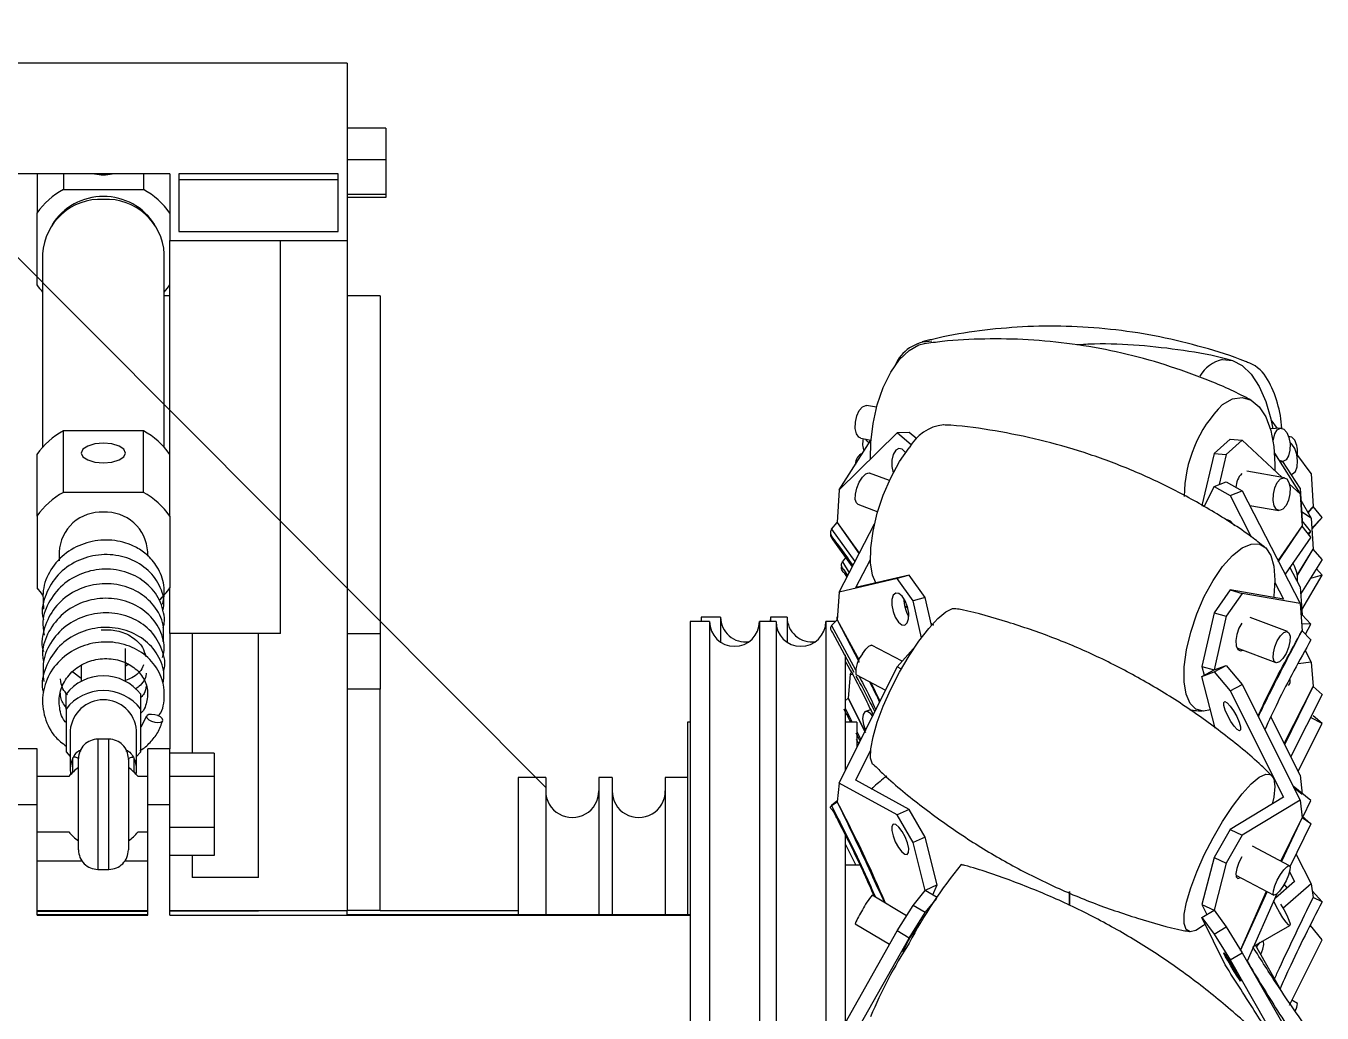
# Model space of a CAD drawing. Header units: millimetres. Extents: x -219 to 2642, y 0 to 2247.
# Drawn here: x 290.7 to 360.9, y 2099.7 to 2153.1 of the extents above; entities that cross this region are included whole.
import ezdxf

# ---------------------------------------------------------------- set-up
doc = ezdxf.new("R2010")
doc.units = ezdxf.units.MM

msp = doc.modelspace()

# ---------------------------------------------------------------- linework, layer by layer
for p, q in [((308.094, 2151.103), (235.411, 2151.103)), ((308.094, 2151.103), (308.094, 2141.503)), ((310.194, 2147.58), (308.094, 2147.58)), ((310.194, 2147.58), (310.194, 2145.868)), ((310.194, 2145.868), (308.094, 2145.868)), ((310.194, 2145.868), (310.194, 2143.991)), ((298.494, 2145.103), (235.411, 2145.103)), ((291.294, 2145.103), (291.294, 2142.973)), ((292.73, 2145.103), (292.73, 2144.259)), ((297.057, 2145.103), (297.057, 2144.259)), ((298.494, 2145.103), (298.494, 2141.503)), ((298.974, 2145.103), (298.974, 2141.983)), ((307.614, 2145.103), (298.974, 2145.103)), ((298.974, 2144.803), (307.614, 2144.803)), ((307.614, 2141.983), (307.614, 2145.103)), ((292.73, 2144.259), (297.057, 2144.259)), ((310.194, 2143.991), (308.094, 2143.991)), ((310.194, 2143.827), (308.094, 2143.827)), ((310.194, 2143.991), (310.194, 2143.827)), ((291.294, 2139.097), (291.294, 2142.973)), ((298.974, 2141.983), (307.614, 2141.983)), ((298.494, 2141.503), (308.094, 2141.503)), ((298.494, 2129.599), (298.494, 2141.503)), ((304.494, 2120.203), (304.494, 2141.503)), ((308.094, 2141.503), (308.094, 2105.203)), ((291.594, 2140.768), (291.594, 2130.29)), ((298.194, 2130.29), (298.194, 2140.768)), ((298.494, 2138.503), (298.194, 2138.503)), ((309.894, 2138.503), (308.094, 2138.503)), ((336.795, 2132.463), (336.251, 2132.557)), ((292.73, 2127.853), (292.73, 2131.187)), ((297.057, 2131.187), (292.73, 2131.187)), ((297.057, 2127.853), (297.057, 2131.187)), ((358.69, 2131.33), (358.141, 2131.297)), ((358.526, 2131.32), (358.174, 2131.792)), ((337.904, 2131.073), (334.767, 2127.994)), ((334.767, 2127.994), (336.488, 2130.679)), ((335.944, 2130.784), (336.489, 2130.69)), ((338.558, 2131.106), (337.904, 2131.073)), ((338.679, 2130.421), (337.904, 2131.073)), ((338.977, 2130.754), (338.558, 2131.106)), ((355.953, 2130.731), (355.083, 2129.959)), ((356.607, 2130.686), (355.737, 2129.914)), ((355.953, 2130.731), (356.607, 2130.686)), ((358.778, 2128.669), (356.607, 2130.686)), ((359.206, 2130.867), (359.126, 2130.872)), ((291.294, 2126.566), (291.294, 2129.901)), ((355.083, 2129.959), (354.428, 2127.137)), ((355.083, 2129.959), (355.737, 2129.914)), ((355.737, 2129.914), (355.357, 2128.278)), ((358.371, 2129.963), (358.361, 2129.992)), ((358.362, 2129.977), (359.745, 2127.771)), ((360.345, 2128.881), (359.56, 2129.934)), ((298.494, 2126.566), (298.494, 2129.599)), ((358.646, 2129.524), (358.798, 2129.533)), ((359.745, 2128.087), (358.807, 2129.534)), ((337.492, 2128.493), (336.417, 2128.9)), ((355.083, 2128.17), (355.737, 2128.427)), ((355.737, 2128.427), (356.607, 2127.937)), ((358.897, 2128.649), (356.864, 2129)), ((359.255, 2128.842), (359.295, 2128.849)), ((360.345, 2128.881), (360.456, 2127.086)), ((297.057, 2127.853), (292.73, 2127.853)), ((334.767, 2127.994), (334.655, 2126.23)), ((354.548, 2127.081), (355.083, 2128.17)), ((355.083, 2128.17), (355.953, 2127.68)), ((355.953, 2127.68), (356.607, 2127.937)), ((355.953, 2127.68), (357.102, 2125.447)), ((356.607, 2127.937), (359.745, 2121.836)), ((359.745, 2127.771), (359.169, 2128.306)), ((359.745, 2128.087), (359.856, 2126.318)), ((359.745, 2127.771), (359.856, 2126.017)), ((335.779, 2127.217), (336.854, 2126.81)), ((354.428, 2127.137), (354.571, 2127.127)), ((357.013, 2127.147), (358.591, 2126.875)), ((359.785, 2127.441), (360.345, 2126.459)), ((360.16, 2126.782), (360.456, 2127.086)), ((360.163, 2126.777), (360.456, 2127.086)), ((360.456, 2127.086), (360.175, 2126.757)), ((360.936, 2126.489), (360.456, 2127.086)), ((291.294, 2126.566), (291.294, 2122.69)), ((298.494, 2126.566), (298.494, 2122.69)), ((360.345, 2126.459), (359.825, 2126.804)), ((360.336, 2125.73), (359.856, 2126.318)), ((360.345, 2126.459), (360.456, 2124.779)), ((360.936, 2126.489), (360.38, 2125.918)), ((360.384, 2125.862), (360.936, 2126.489)), ((334.348, 2125.855), (334.655, 2126.23)), ((334.348, 2125.855), (335.621, 2124.105)), ((334.655, 2126.23), (335.858, 2124.563)), ((334.655, 2126.23), (335.843, 2124.534)), ((334.767, 2122.458), (336.682, 2126.152)), ((358.552, 2124.154), (359.856, 2126.017)), ((358.552, 2124.097), (359.856, 2126.017)), ((360.336, 2125.434), (359.856, 2126.017)), ((360.336, 2125.73), (360.186, 2125.616)), ((360.221, 2125.573), (360.336, 2125.73)), ((334.431, 2125.284), (335.474, 2123.822)), ((360.336, 2125.434), (358.934, 2123.43)), ((292.494, 2124.628), (292.494, 2124.143)), ((297.294, 2124.399), (297.294, 2124.628)), ((334.948, 2124.092), (335.131, 2124.303)), ((335.673, 2122.697), (336.464, 2124.222)), ((359.583, 2123.362), (360.456, 2124.779)), ((359.589, 2123.329), (360.456, 2124.779)), ((360.936, 2124.22), (359.774, 2122.335)), ((360.936, 2124.22), (360.456, 2124.779)), ((334.948, 2124.092), (335.308, 2123.502)), ((335.228, 2123.347), (335.031, 2123.655)), ((335.031, 2123.493), (335.181, 2123.256)), ((359.745, 2122.737), (359.192, 2123.799)), ((359.459, 2123.815), (359.355, 2124.033)), ((360.936, 2123.37), (360.628, 2123.72)), ((337.904, 2123.191), (334.767, 2122.458)), ((338.558, 2123.371), (335.673, 2122.697)), ((338.558, 2123.371), (337.904, 2123.191)), ((338.774, 2121.981), (337.904, 2123.191)), ((339.428, 2122.161), (338.558, 2123.371)), ((358.377, 2122.967), (358.838, 2122.07)), ((359.835, 2121.502), (360.936, 2123.37)), ((360.936, 2123.37), (360.306, 2123.198)), ((298.494, 2120.203), (298.494, 2122.69)), ((334.767, 2122.458), (334.655, 2120.956)), ((339.428, 2122.161), (338.774, 2121.981)), ((339.766, 2120.66), (339.428, 2122.161)), ((355.953, 2122.575), (355.083, 2121.336)), ((356.607, 2122.385), (355.737, 2121.146)), ((355.953, 2122.575), (356.607, 2122.385)), ((358.838, 2122.07), (355.953, 2122.575)), ((359.745, 2121.836), (356.607, 2122.385)), ((359.745, 2122.737), (359.856, 2121.223)), ((338.318, 2121.707), (338.479, 2121.601)), ((339.224, 2119.982), (338.774, 2121.981)), ((355.083, 2121.336), (354.428, 2118.431)), ((355.083, 2121.336), (355.737, 2121.146)), ((359.745, 2121.836), (359.856, 2120.364)), ((327.744, 2120.867), (326.694, 2120.867)), ((328.344, 2121.103), (327.294, 2121.103)), ((327.294, 2121.103), (327.294, 2120.867)), ((331.344, 2120.867), (330.444, 2120.867)), ((331.044, 2121.103), (331.023, 2120.867)), ((331.944, 2121.103), (331.044, 2121.103)), ((331.044, 2121.103), (331.044, 2120.867)), ((334.569, 2120.867), (334.044, 2120.867)), ((334.348, 2120.637), (334.655, 2120.956)), ((334.348, 2120.637), (335.656, 2118.238)), ((334.644, 2121.103), (334.633, 2120.933)), ((334.666, 2121.103), (334.644, 2121.103)), ((334.644, 2121.103), (334.644, 2120.944)), ((334.655, 2120.956), (335.844, 2118.76)), ((334.655, 2120.956), (335.858, 2118.655)), ((355.737, 2121.146), (355.081, 2118.241)), ((359.063, 2120.317), (357.043, 2121.082)), ((360.336, 2120.719), (359.828, 2120.728)), ((360.336, 2120.719), (359.856, 2121.223)), ((360.041, 2120.175), (360.336, 2120.719)), ((304.494, 2120.203), (298.494, 2120.203)), ((298.494, 2120.203), (298.494, 2113.961)), ((299.694, 2120.203), (299.694, 2113.729)), ((303.294, 2107.003), (303.294, 2120.203)), ((308.094, 2120.203), (309.894, 2120.203)), ((309.894, 2120.203), (309.894, 2117.203)), ((335.583, 2118.101), (334.431, 2120.243)), ((360.336, 2119.875), (359.856, 2120.364)), ((296.094, 2117.625), (296.094, 2119.397)), ((338.175, 2118.706), (336.518, 2119.581)), ((337.904, 2118.398), (338.774, 2119.388)), ((338.801, 2119.374), (338.774, 2119.388)), ((338.774, 2119.388), (338.802, 2119.375)), ((356.316, 2119.433), (358.425, 2118.634)), ((360.026, 2119.292), (360.345, 2118.655)), ((296.265, 2118.542), (296.094, 2118.438)), ((360.345, 2118.655), (359.644, 2118.575)), ((360.345, 2118.655), (360.456, 2117.345)), ((293.694, 2117.776), (293.237, 2118.116)), ((293.694, 2118.493), (293.694, 2117.625)), ((334.767, 2112.112), (337.904, 2118.398)), ((335.367, 2117.99), (335.255, 2116.712)), ((335.367, 2117.99), (335.422, 2118.1)), ((335.492, 2117.969), (335.367, 2117.99)), ((335.677, 2117.989), (337.278, 2117.144)), ((338.135, 2118.276), (337.904, 2118.398)), ((354.428, 2118.431), (355.081, 2118.241)), ((354.428, 2118.431), (354.549, 2117.956)), ((354.428, 2117.89), (355.081, 2118.241)), ((354.428, 2117.89), (355.083, 2118.127)), ((355.144, 2115.09), (354.428, 2117.89)), ((355.081, 2118.241), (355.737, 2118.477)), ((355.083, 2118.127), (355.737, 2118.477)), ((355.083, 2118.127), (355.953, 2117.101)), ((355.737, 2118.477), (356.607, 2117.451)), ((309.894, 2117.203), (308.094, 2117.203)), ((309.894, 2105.203), (309.894, 2117.203)), ((336.482, 2117.564), (336.975, 2116.537)), ((355.953, 2117.101), (356.607, 2117.451)), ((356.607, 2117.451), (359.745, 2111.186)), ((358.888, 2114.254), (360.456, 2117.345)), ((358.914, 2114.202), (360.456, 2117.345)), ((360.936, 2116.91), (360.456, 2117.345)), ((292.869, 2116.117), (292.869, 2116.917)), ((296.919, 2116.117), (296.919, 2116.917)), ((335.094, 2116.569), (335.255, 2116.712)), ((335.255, 2116.712), (336.193, 2114.851)), ((335.255, 2116.712), (336.148, 2114.88)), ((355.953, 2117.101), (358.838, 2111.34)), ((360.936, 2116.91), (359.235, 2113.557)), ((292.869, 2116.117), (292.869, 2113.809)), ((296.919, 2113.809), (296.919, 2116.117)), ((297.236, 2115.727), (296.919, 2115.138)), ((335.094, 2116.154), (335.474, 2115.403)), ((336.466, 2116.085), (336.185, 2115.98)), ((360.936, 2115.339), (360.456, 2115.748)), ((326.694, 2115.403), (326.544, 2115.403)), ((335.724, 2115.403), (335.094, 2115.403)), ((359.745, 2112.536), (358.164, 2115.706)), ((359.64, 2112.746), (360.936, 2115.339)), ((360.936, 2115.339), (360.306, 2115.667)), ((293.094, 2114.963), (293.094, 2112.829)), ((295.194, 2114.486), (294.594, 2114.486)), ((296.694, 2112.829), (296.694, 2114.963)), ((335.906, 2114.395), (335.694, 2114.818)), ((335.694, 2114.496), (335.826, 2114.235)), ((335.724, 2114.912), (335.946, 2114.474)), ((291.294, 2113.961), (290.094, 2113.961)), ((292.869, 2113.809), (293.094, 2113.541)), ((296.694, 2113.541), (296.919, 2113.809)), ((298.494, 2113.961), (297.294, 2113.961)), ((300.894, 2113.729), (298.494, 2113.729)), ((300.894, 2113.729), (300.894, 2112.473)), ((335.673, 2112.273), (336.47, 2113.871)), ((293.244, 2113.473), (293.268, 2113.521)), ((293.244, 2112.704), (293.244, 2113.473)), ((296.519, 2113.521), (296.544, 2113.473)), ((296.544, 2113.473), (296.544, 2112.704)), ((293.02, 2112.461), (291.294, 2112.461)), ((297.294, 2112.461), (296.767, 2112.461)), ((300.894, 2112.473), (298.494, 2112.473)), ((300.894, 2112.473), (300.894, 2109.706)), ((318.864, 2112.403), (317.364, 2112.403)), ((322.464, 2112.403), (321.744, 2112.403)), ((326.544, 2112.403), (325.344, 2112.403)), ((338.558, 2110.687), (335.673, 2112.273)), ((359.745, 2112.536), (359.856, 2111.506)), ((334.767, 2112.112), (334.655, 2111.102)), ((337.904, 2110.388), (334.767, 2112.112)), ((360.336, 2111.163), (359.371, 2111.933)), ((359.391, 2111.893), (359.856, 2111.506)), ((290.094, 2110.951), (291.294, 2110.951)), ((291.294, 2104.951), (291.294, 2110.951)), ((297.294, 2104.951), (297.294, 2110.951)), ((297.294, 2110.951), (298.494, 2110.951)), ((298.494, 2104.951), (298.494, 2110.951)), ((334.643, 2111.13), (334.348, 2110.888)), ((334.348, 2110.888), (334.655, 2111.102)), ((358.838, 2111.34), (355.953, 2109.592)), ((359.745, 2111.186), (356.607, 2109.285)), ((359.745, 2111.186), (359.856, 2110.221)), ((359.909, 2110.292), (360.336, 2111.163)), ((338.558, 2110.687), (337.904, 2110.388)), ((338.774, 2108.884), (337.904, 2110.388)), ((339.428, 2109.183), (338.558, 2110.687)), ((358.704, 2107.872), (359.856, 2110.221)), ((358.748, 2107.884), (359.856, 2110.221)), ((359.843, 2110.332), (360.336, 2109.9)), ((360.336, 2109.9), (359.856, 2110.221)), ((291.294, 2109.461), (293.02, 2109.461)), ((296.767, 2109.461), (297.294, 2109.461)), ((300.894, 2109.706), (298.494, 2109.706)), ((300.894, 2109.706), (300.894, 2108.194)), ((355.953, 2109.592), (355.083, 2108.074)), ((355.953, 2109.592), (356.607, 2109.285)), ((360.336, 2109.9), (359.194, 2107.571)), ((335.094, 2108.822), (335.665, 2107.667)), ((339.428, 2109.183), (338.774, 2108.884)), ((339.43, 2106.297), (338.774, 2108.884)), ((340.084, 2106.596), (339.428, 2109.183)), ((356.607, 2109.285), (355.737, 2107.768)), ((300.894, 2108.194), (298.494, 2108.194)), ((299.694, 2108.194), (299.694, 2107.003)), ((355.083, 2108.074), (354.428, 2105.529)), ((355.083, 2108.074), (355.737, 2107.768)), ((359.164, 2107.63), (357.165, 2108.685)), ((359.525, 2108.245), (360.345, 2106.656)), ((291.294, 2107.903), (293.72, 2107.903)), ((294.594, 2107.436), (295.194, 2107.436)), ((296.067, 2107.903), (297.294, 2107.903)), ((335.894, 2107.667), (335.094, 2107.667)), ((355.737, 2107.768), (355.081, 2105.222)), ((359.17, 2107.294), (359.438, 2106.773)), ((302.766, 2107.003), (299.694, 2107.003)), ((303.294, 2107.003), (302.766, 2107.003)), ((317.364, 2107.207), (317.364, 2104.983)), ((322.464, 2107.207), (322.464, 2104.983)), ((340.084, 2106.596), (339.43, 2106.297)), ((339.837, 2106.054), (340.084, 2106.596)), ((356.261, 2107.126), (358.324, 2106.038)), ((359.438, 2106.773), (358.421, 2105.884)), ((360.345, 2106.656), (358.817, 2105.32)), ((359.049, 2106.432), (358.879, 2106.633)), ((360.345, 2106.656), (360.456, 2105.916)), ((338.423, 2104.922), (336.558, 2106.034)), ((338.774, 2105.481), (339.43, 2106.297)), ((340.079, 2105.91), (339.43, 2106.297)), ((347.256, 2106.235), (347.256, 2105.495)), ((347.256, 2105.471), (347.256, 2106.228)), ((356.513, 2103.038), (357.965, 2106.227)), ((356.518, 2103.062), (357.92, 2106.251)), ((358.48, 2106.103), (356.876, 2102.455)), ((360.402, 2106.275), (360.936, 2105.671)), ((360.936, 2105.671), (360.456, 2105.916)), ((291.294, 2105.203), (292.494, 2105.203)), ((297.294, 2105.19), (291.294, 2105.19)), ((292.494, 2105.203), (292.494, 2105.19)), ((292.494, 2105.203), (297.294, 2105.203)), ((298.494, 2105.203), (308.094, 2105.203)), ((298.494, 2105.192), (303.294, 2105.192)), ((303.294, 2105.192), (303.294, 2105.19)), ((308.094, 2105.19), (303.294, 2105.19)), ((308.094, 2105.203), (308.094, 2105.19)), ((309.894, 2105.203), (308.094, 2105.203)), ((308.094, 2104.983), (308.094, 2105.19)), ((309.894, 2105.203), (317.364, 2105.203)), ((337.904, 2104.097), (338.774, 2105.481)), ((339.428, 2105.091), (338.774, 2105.481)), ((339.428, 2105.091), (340.051, 2105.866)), ((354.428, 2105.529), (355.081, 2105.222)), ((354.428, 2105.529), (354.691, 2104.989)), ((354.428, 2104.831), (355.081, 2105.222)), ((355.081, 2105.222), (355.737, 2104.324)), ((297.294, 2105.159), (291.294, 2105.159)), ((291.294, 2104.983), (297.294, 2104.983)), ((291.294, 2104.951), (297.294, 2104.951)), ((298.494, 2104.951), (326.694, 2104.951)), ((308.094, 2104.983), (326.694, 2104.983)), ((335.637, 2104.488), (337.499, 2103.378)), ((338.558, 2103.707), (339.428, 2105.091)), ((339.18, 2104.471), (339.132, 2104.5)), ((355.683, 2102.26), (354.428, 2104.831)), ((354.428, 2104.831), (355.083, 2103.933)), ((334.767, 2098.532), (337.904, 2104.097)), ((338.558, 2103.707), (337.904, 2104.097)), ((355.083, 2103.933), (355.737, 2104.324)), ((355.083, 2103.933), (355.953, 2102.528)), ((355.737, 2104.324), (356.607, 2102.918)), ((357.239, 2103.281), (359.192, 2104.401)), ((360.936, 2103.619), (360.306, 2104.397)), ((335.673, 2098.59), (338.558, 2103.707)), ((358.711, 2100.882), (357.336, 2103.337)), ((359.163, 2100.074), (360.936, 2103.619)), ((338.21, 2102.954), (338.259, 2102.925)), ((355.953, 2102.528), (356.607, 2102.918)), ((355.953, 2102.528), (358.838, 2097.493)), ((356.607, 2102.918), (359.745, 2097.444)), ((356.872, 2102.456), (356.876, 2102.455)), ((359.596, 2100.174), (359.299, 2100.345))]:
    msp.add_line(p, q)
at = {"flags": 128}
for points in [[(309.894, 2138.503), (309.894, 2138.396), (309.894, 2138.075), (309.894, 2137.546), (309.894, 2136.815), (309.894, 2135.893), (309.894, 2134.793), (309.894, 2133.53), (309.894, 2132.123), (309.894, 2130.59), (309.894, 2128.953), (309.894, 2127.236), (309.894, 2125.462), (309.894, 2123.657), (309.894, 2121.845), (309.894, 2120.203)], [(336.468, 2129.664), (336.479, 2130.556), (336.6, 2131.583), (336.83, 2132.59), (337.158, 2133.532), (337.569, 2134.363), (338.043, 2135.046), (338.559, 2135.549)], [(338.559, 2135.549), (339.092, 2135.847), (339.387, 2135.919)], [(355.543, 2135.045), (356.076, 2134.999), (356.602, 2134.732), (357.095, 2134.255), (357.533, 2133.592), (357.895, 2132.773), (358.164, 2131.837), (358.266, 2131.304)], [(355.543, 2132.617), (356.076, 2132.915), (356.602, 2132.995), (357.095, 2132.853), (357.533, 2132.496), (357.895, 2131.941), (358.164, 2131.212), (358.329, 2130.346), (358.38, 2129.381), (358.371, 2129.047)], [(335.944, 2130.784), (335.823, 2130.845), (335.702, 2131.035), (335.64, 2131.321), (335.648, 2131.661), (335.725, 2132.003), (335.858, 2132.293), (336.028, 2132.489)], [(336.028, 2132.489), (336.209, 2132.561), (336.251, 2132.557)], [(358.287, 2130.644), (358.295, 2130.721), (358.371, 2131.025), (358.505, 2131.238), (358.675, 2131.328)], [(358.675, 2131.328), (358.855, 2131.282), (359.018, 2131.106), (359.14, 2130.828), (359.201, 2130.489), (359.193, 2130.141), (359.116, 2129.838), (358.983, 2129.625), (358.813, 2129.534), (358.633, 2129.581), (358.592, 2129.611)], [(293.785, 2130.191), (293.694, 2129.987), (293.785, 2129.783), (294.045, 2129.61), (294.434, 2129.494), (294.894, 2129.453), (295.353, 2129.494), (295.742, 2129.61), (296.002, 2129.783), (296.094, 2129.987), (296.002, 2130.191), (295.742, 2130.364), (295.353, 2130.48), (294.894, 2130.521), (294.434, 2130.48), (294.045, 2130.364), (293.785, 2130.191)], [(359.459, 2130.228), (359.305, 2130.475), (359.192, 2130.575)], [(359.459, 2130.685), (359.305, 2130.838), (359.206, 2130.867)], [(336.746, 2122.948), (336.581, 2123.363), (336.473, 2124.036), (336.479, 2124.846), (336.6, 2125.757), (336.83, 2126.725), (337.158, 2127.706), (337.569, 2128.652), (338.043, 2129.521), (338.559, 2130.271)], [(338.362, 2130.006), (338.346, 2130.031), (338.181, 2130.198), (338.001, 2130.234), (337.832, 2130.133), (337.701, 2129.912), (337.627, 2129.603), (337.622, 2129.254), (337.686, 2128.918), (337.692, 2128.898)], [(359.295, 2128.849), (359.342, 2128.862), (359.488, 2128.994), (359.582, 2129.239), (359.609, 2129.559), (359.566, 2129.907), (359.459, 2130.228)], [(335.779, 2127.217), (335.702, 2127.281), (335.64, 2127.472), (335.648, 2127.752), (335.725, 2128.079), (335.858, 2128.403), (336.028, 2128.675)], [(336.028, 2128.675), (336.209, 2128.853), (336.372, 2128.91), (336.417, 2128.9)], [(358.505, 2128.385), (358.675, 2128.58), (358.855, 2128.652), (359.018, 2128.587), (359.14, 2128.398), (359.201, 2128.111), (359.193, 2127.771), (359.116, 2127.43), (358.983, 2127.139), (358.813, 2126.943), (358.633, 2126.872), (358.469, 2126.936), (358.348, 2127.126), (358.286, 2127.413), (358.295, 2127.753), (358.371, 2128.094), (358.505, 2128.385)], [(355.739, 2126.371), (355.799, 2126.381), (355.964, 2126.309), (356.144, 2126.12), (356.194, 2126.05)], [(355.543, 2123.833), (356.076, 2124.43), (356.602, 2124.845), (357.095, 2125.059), (357.533, 2125.062), (357.895, 2124.855), (358.164, 2124.445), (358.329, 2123.854), (358.38, 2123.108), (358.316, 2122.242), (358.305, 2122.163)], [(354.89, 2116.085), (354.504, 2116.009), (354.102, 2116.112), (353.784, 2116.422), (353.566, 2116.926), (353.457, 2117.598), (353.464, 2118.409), (353.585, 2119.319), (353.815, 2120.288), (354.143, 2121.268), (354.553, 2122.214), (355.028, 2123.083), (355.543, 2123.833)], [(338.323, 2120.668), (338.454, 2120.781), (338.528, 2121.009), (338.534, 2121.316), (338.47, 2121.657), (338.346, 2121.979), (338.181, 2122.233), (338.001, 2122.381), (337.832, 2122.399), (337.701, 2122.286), (337.627, 2122.058), (337.621, 2121.751), (337.686, 2121.41), (337.809, 2121.088), (337.974, 2120.834), (338.154, 2120.686), (338.323, 2120.668)], [(338.559, 2118.994), (339.092, 2119.799), (339.617, 2120.486), (340.11, 2121.023), (340.548, 2121.386), (340.91, 2121.558), (341.095, 2121.563)], [(326.694, 2120.867), (326.694, 2120.781), (326.694, 2120.485), (326.694, 2119.982), (326.694, 2119.275), (326.694, 2118.369), (326.694, 2117.269), (326.694, 2115.984), (326.694, 2114.524), (326.694, 2112.897), (326.694, 2111.116), (326.694, 2109.192), (326.694, 2107.14), (326.694, 2104.975), (326.694, 2102.71), (326.694, 2100.362), (326.694, 2097.947)], [(327.744, 2120.867), (327.744, 2120.781), (327.744, 2120.485), (327.744, 2119.982), (327.744, 2119.275), (327.744, 2118.369), (327.744, 2117.269), (327.744, 2115.984), (327.744, 2114.524), (327.744, 2112.897), (327.744, 2111.116), (327.744, 2109.192), (327.744, 2107.14), (327.744, 2104.975), (327.744, 2102.71), (327.744, 2100.362), (327.744, 2097.947)], [(328.344, 2121.103), (328.344, 2121.075), (328.344, 2120.86), (328.344, 2120.436), (328.344, 2119.807), (328.344, 2119.745)], [(330.444, 2120.867), (330.444, 2120.781), (330.444, 2120.485), (330.444, 2119.982), (330.444, 2119.275), (330.444, 2118.369), (330.444, 2117.269), (330.444, 2115.984), (330.444, 2114.524), (330.444, 2112.897), (330.444, 2111.116), (330.444, 2109.192), (330.444, 2107.14), (330.444, 2104.975), (330.444, 2102.71), (330.444, 2100.362), (330.444, 2097.947)], [(331.344, 2120.867), (331.344, 2120.781), (331.344, 2120.485), (331.344, 2119.982), (331.344, 2119.275), (331.344, 2118.369), (331.344, 2117.269), (331.344, 2115.984), (331.344, 2114.524), (331.344, 2112.897), (331.344, 2111.116), (331.344, 2109.192), (331.344, 2107.14), (331.344, 2104.975), (331.344, 2102.71), (331.344, 2100.362), (331.344, 2097.947)], [(331.944, 2121.103), (331.944, 2121.075), (331.944, 2120.86), (331.944, 2120.436), (331.944, 2119.807), (331.944, 2119.745)], [(334.044, 2120.867), (334.044, 2120.781), (334.044, 2120.485), (334.044, 2119.982), (334.044, 2119.275), (334.044, 2118.369), (334.044, 2117.269), (334.044, 2115.984), (334.044, 2114.524), (334.044, 2112.897), (334.044, 2111.116), (334.044, 2109.192), (334.044, 2107.14), (334.044, 2104.975), (334.044, 2102.71), (334.044, 2100.362), (334.044, 2097.947)], [(356.579, 2120.771), (356.422, 2120.494), (356.31, 2120.162), (356.261, 2119.827), (356.282, 2119.539), (356.37, 2119.343), (356.512, 2119.267), (356.654, 2119.305)], [(358.505, 2119.82), (358.675, 2120.091), (358.855, 2120.269), (359.018, 2120.326), (359.14, 2120.254), (359.201, 2120.063), (359.193, 2119.782), (359.116, 2119.455), (358.983, 2119.131), (358.813, 2118.859), (358.633, 2118.681), (358.469, 2118.624), (358.348, 2118.697), (358.286, 2118.888), (358.295, 2119.168), (358.371, 2119.496), (358.505, 2119.82)], [(336.028, 2119.104), (336.209, 2119.362), (336.372, 2119.531), (336.494, 2119.588), (336.518, 2119.581)], [(335.094, 2119.056), (335.094, 2118.369), (335.094, 2117.269), (335.094, 2115.984), (335.094, 2114.524), (335.094, 2112.897), (335.094, 2112.767)], [(336.624, 2113.092), (336.581, 2113.141), (336.473, 2113.463), (336.479, 2113.964), (336.6, 2114.62), (336.83, 2115.401), (337.158, 2116.271), (337.569, 2117.188), (338.043, 2118.111), (338.559, 2118.994)], [(355.822, 2115.758), (355.691, 2116.062), (355.617, 2116.316), (355.611, 2116.481), (355.675, 2116.532), (355.799, 2116.461), (355.964, 2116.28), (356.144, 2116.016), (356.313, 2115.708), (356.444, 2115.404), (356.518, 2115.15), (356.524, 2114.985), (356.46, 2114.934), (356.336, 2115.005), (356.171, 2115.186), (355.991, 2115.45), (355.822, 2115.758)], [(297.839, 2115.762), (297.671, 2115.812), (297.504, 2115.831), (297.361, 2115.817), (297.266, 2115.771), (297.233, 2115.702), (297.266, 2115.618), (297.361, 2115.534), (297.504, 2115.461), (297.671, 2115.411), (297.839, 2115.392), (297.982, 2115.406), (298.077, 2115.452), (298.11, 2115.521), (298.077, 2115.605), (297.982, 2115.689), (297.839, 2115.762)], [(336.58, 2115.746), (336.48, 2115.86), (336.305, 2115.978), (336.159, 2115.968), (336.066, 2115.831), (336.038, 2115.589), (336.081, 2115.278), (336.185, 2114.953)], [(326.544, 2115.403), (326.544, 2115.4), (326.544, 2115.26), (326.544, 2114.912), (326.544, 2114.36), (326.544, 2113.611), (326.544, 2112.678), (326.544, 2111.572), (326.544, 2110.309), (326.544, 2108.908)], [(335.724, 2115.403), (335.724, 2115.4), (335.724, 2115.26), (335.724, 2114.912), (335.724, 2114.36), (335.724, 2114.029)], [(294.594, 2114.486), (294.594, 2114.385), (294.594, 2114.061), (294.594, 2113.535), (294.594, 2112.842), (294.594, 2112.026), (294.594, 2111.141), (294.594, 2110.244), (294.594, 2109.394), (294.594, 2108.646), (294.594, 2108.048), (294.594, 2107.641), (294.594, 2107.449), (294.594, 2107.436)], [(295.194, 2107.436), (295.194, 2107.449), (295.194, 2107.641), (295.194, 2108.048), (295.194, 2108.646), (295.194, 2109.394), (295.194, 2110.244), (295.194, 2111.141), (295.194, 2112.026), (295.194, 2112.842), (295.194, 2113.535), (295.194, 2114.061), (295.194, 2114.385), (295.194, 2114.486)], [(291.294, 2110.951), (291.294, 2111.75), (291.294, 2112.492), (291.294, 2113.123), (291.294, 2113.599), (291.294, 2113.884), (291.294, 2113.961)], [(297.294, 2110.951), (297.294, 2111.75), (297.294, 2112.492), (297.294, 2113.123), (297.294, 2113.599), (297.294, 2113.884), (297.294, 2113.961)], [(298.494, 2110.951), (298.494, 2111.75), (298.494, 2112.492), (298.494, 2113.123), (298.494, 2113.599), (298.494, 2113.884), (298.494, 2113.961)], [(293.544, 2113.388), (293.538, 2113.413), (293.523, 2113.436), (293.498, 2113.459), (293.464, 2113.478), (293.423, 2113.495), (293.375, 2113.508), (293.323, 2113.516), (293.268, 2113.521)], [(293.544, 2108.486), (293.544, 2108.553), (293.544, 2108.82), (293.544, 2109.268), (293.544, 2109.861), (293.544, 2110.547), (293.544, 2111.268), (293.544, 2111.963), (293.544, 2112.573), (293.544, 2113.046), (293.544, 2113.342), (293.544, 2113.436)], [(296.244, 2113.388), (296.249, 2113.413), (296.264, 2113.436), (296.289, 2113.459), (296.323, 2113.478), (296.364, 2113.495), (296.412, 2113.508), (296.464, 2113.516), (296.519, 2113.521)], [(296.244, 2113.436), (296.244, 2113.342), (296.244, 2113.046), (296.244, 2112.573), (296.244, 2111.963), (296.244, 2111.268), (296.244, 2110.547), (296.244, 2109.861), (296.244, 2109.268), (296.244, 2108.82), (296.244, 2108.553), (296.244, 2108.486)], [(317.364, 2112.403), (317.364, 2112.397), (317.364, 2112.239), (317.364, 2111.869), (317.364, 2111.295), (317.364, 2110.526), (317.364, 2109.577), (317.364, 2108.464), (317.364, 2107.207)], [(318.864, 2112.403), (318.864, 2112.397), (318.864, 2112.239), (318.864, 2111.869), (318.864, 2111.295), (318.864, 2110.526), (318.864, 2109.577), (318.864, 2108.464), (318.864, 2107.207)], [(321.744, 2112.403), (321.744, 2112.397), (321.744, 2112.239), (321.744, 2111.869), (321.744, 2111.295), (321.744, 2110.526), (321.744, 2109.577), (321.744, 2108.464), (321.744, 2107.207)], [(322.464, 2112.403), (322.464, 2112.397), (322.464, 2112.239), (322.464, 2111.869), (322.464, 2111.295), (322.464, 2110.526), (322.464, 2109.577), (322.464, 2108.464), (322.464, 2107.207)], [(325.344, 2112.403), (325.344, 2112.397), (325.344, 2112.239), (325.344, 2111.869), (325.344, 2111.295), (325.344, 2110.526), (325.344, 2109.577), (325.344, 2108.464), (325.344, 2107.207)], [(355.543, 2110.031), (356.076, 2110.835), (356.602, 2111.522), (357.095, 2112.06), (357.533, 2112.423), (357.895, 2112.594), (358.164, 2112.566), (358.329, 2112.34), (358.38, 2111.927), (358.316, 2111.345), (358.235, 2110.975)], [(338.323, 2108.255), (338.454, 2108.243), (338.528, 2108.355), (338.534, 2108.574), (338.47, 2108.868), (338.346, 2109.19), (338.181, 2109.493), (338.001, 2109.73), (337.832, 2109.865), (337.701, 2109.877), (337.627, 2109.765), (337.622, 2109.546), (337.686, 2109.252), (337.809, 2108.93), (337.974, 2108.627), (338.154, 2108.39), (338.323, 2108.255)], [(354.604, 2104.477), (354.504, 2104.391), (354.102, 2104.122), (353.784, 2104.049), (353.566, 2104.177), (353.457, 2104.499), (353.464, 2105), (353.585, 2105.656), (353.815, 2106.438), (354.143, 2107.307), (354.553, 2108.225), (355.028, 2109.147), (355.543, 2110.031)], [(326.544, 2108.908), (326.544, 2107.386), (326.544, 2105.767), (326.544, 2104.983)], [(335.094, 2109.364), (335.094, 2109.192), (335.094, 2107.14), (335.094, 2104.975), (335.094, 2102.71), (335.094, 2100.362), (335.094, 2099.209)], [(356.579, 2108.116), (356.422, 2107.804), (356.31, 2107.487), (356.261, 2107.212), (356.282, 2107.023), (356.37, 2106.947), (356.509, 2106.995)], [(358.505, 2106.847), (358.675, 2107.153), (358.855, 2107.41), (359.018, 2107.58), (359.14, 2107.636), (359.201, 2107.57), (359.193, 2107.391), (359.116, 2107.128), (358.983, 2106.82), (358.813, 2106.514), (358.633, 2106.257), (358.469, 2106.087), (358.348, 2106.031), (358.286, 2106.097), (358.295, 2106.276), (358.371, 2106.539), (358.505, 2106.847)], [(318.864, 2107.207), (318.864, 2105.828), (318.864, 2104.983)], [(321.744, 2107.207), (321.744, 2105.828), (321.744, 2104.983)], [(325.344, 2107.207), (325.344, 2105.828), (325.344, 2104.983)], [(358.675, 2105.549), (358.855, 2105.256), (359.018, 2104.952), (359.14, 2104.683), (359.201, 2104.49), (359.193, 2104.402), (359.116, 2104.433), (358.983, 2104.578), (358.813, 2104.815), (358.633, 2105.108), (358.469, 2105.412), (358.348, 2105.681), (358.321, 2105.753)], [(357.573, 2103.472), (357.532, 2103.437), (357.379, 2103.261)], [(357.624, 2102.823), (357.734, 2103.118), (357.783, 2103.359)], [(357.783, 2103.359), (357.762, 2103.504), (357.677, 2103.533)], [(355.822, 2102.502), (355.691, 2102.737), (355.617, 2102.883), (355.611, 2102.917), (355.675, 2102.834), (355.799, 2102.646), (355.964, 2102.382), (356.144, 2102.083), (356.313, 2101.793), (356.444, 2101.557), (356.518, 2101.411), (356.524, 2101.377), (356.46, 2101.461), (356.336, 2101.648), (356.171, 2101.912), (355.991, 2102.212), (355.822, 2102.502)]]:
    msp.add_lwpolyline(points, dxfattribs=at)
for centre, radius, start, end in [((294.894, 2147.615), 2.557, 259.28907, 280.71093), ((294.609, 2140.717), 4.01, 117.93443, 145.76673), ((294.894, 2140.592), 3.295, 32.36814, 147.63186), ((295.178, 2140.716), 4.01, 34.23465, 62.06384), ((294.731, 2140.586), 3.142, 87.02736, 176.67497), ((295.057, 2140.586), 3.142, 3.32478, 92.97211), ((294.438, 2141.209), 3.788, 213.88574, 221.32629), ((295.347, 2141.211), 3.791, 318.67466, 326.11001), ((339.779, 2133.888), 2.153, 89.80893, 157.50297), ((355.932, 2133.201), 1.884, 101.89493, 149.64067), ((356.246, 2133.041), 1.973, 28.35127, 67.11651), ((352.535, 2130.953), 6.231, 3.42111, 29.04378), ((360.574, 2127.594), 7.109, 135.04156, 179.62202), ((294.608, 2127.645), 4.009, 117.93144, 145.76901), ((295.179, 2127.645), 4.009, 34.23173, 62.06711), ((340.732, 2129.05), 2.493, 97.3754, 150.68022), ((337.17, 2130.484), 1.135, 165.80832, 200.52347), ((336.524, 2130.932), 0.388, 209.34495, 253.26043), ((358.243, 2130.056), 1.369, 352.55101, 27.3461), ((336.271, 2129.395), 0.622, 113.02223, 182.10806), ((357.421, 2128.083), 1.155, 136.80874, 177.7399), ((294.609, 2124.31), 4.011, 117.93887, 145.7658), ((295.178, 2124.31), 4.011, 34.2344, 62.06127), ((294.758, 2124.514), 2.268, 86.58019, 177.12229), ((295.029, 2124.514), 2.268, 2.87749, 93.42045), ((358.006, 2123.145), 1.6, 355.2789, 24.74698), ((294.472, 2124.829), 3.831, 213.93113, 221.44208), ((295.305, 2124.837), 3.844, 312.78204, 326.05665), ((340.067, 2122.081), 1.797, 178.96179, 211.82432), ((329.094, 2120.867), 1.35, 180.00114, 359.99886), ((329.694, 2121.103), 1.35, 179.99896, 277.66295), ((332.694, 2120.867), 1.35, 180.00114, 359.99886), ((333.294, 2121.103), 1.35, 179.99806, 277.66319), ((337.117, 2118.149), 1.449, 138.74557, 186.3398), ((294.894, 2115.378), 2.543, 37.23399, 142.76601), ((294.894, 2114.577), 2.544, 37.23841, 142.76159), ((358.819, 2117.639), 0.39, 321.18926, 12.98125), ((294.894, 2114.812), 1.806, 4.77444, 175.22556), ((294.593, 2113.436), 1.05, 89.99446, 179.99773), ((295.194, 2113.436), 1.05, 0.00276, 90.00602), ((294.893, 2110.962), 2.399, 124.22516, 141.31932), ((294.555, 2112.829), 1.461, 153.82809, 190.04207), ((294.895, 2110.962), 2.399, 38.67866, 55.77686), ((295.233, 2112.829), 1.461, 349.95731, 26.17365), ((320.304, 2111.683), 1.44, 179.99929, 0.00071), ((323.904, 2111.683), 1.44, 179.99929, 0.00071), ((294.893, 2110.961), 2.399, 218.68068, 235.77484), ((294.895, 2110.96), 2.399, 304.22314, 321.32134), ((294.593, 2108.486), 1.05, 179.99437, 270.00514), ((295.194, 2108.486), 1.05, 269.99451, 0.00646), ((360.254, 2092.126), 24.466, 140.47102, 152.46706), ((339.129, 2103.753), 3.437, 138.41256, 154.45031), ((339.221, 2103.086), 3.849, 146.05581, 158.63867), ((344.713, 2100.124), 7.092, 141.89856, 156.47869), ((359.651, 2089.825), 25.102, 147.16502, 157.44644), ((358.848, 2100.157), 0.748, 328.5231, 1.32839)]:
    msp.add_arc(centre, radius, start, end)
for points, knots in [([(357.02, 2134.846), (356.941, 2134.88), (356.125, 2135.23), (354.498, 2135.725), (352.155, 2136.31), (349.769, 2136.684), (347.378, 2136.869), (345.005, 2136.865), (342.676, 2136.668), (340.758, 2136.382), (339.636, 2136.098), (339.256, 2136.002)], [0, 0, 0, 0, 0.014168, 0.14743, 0.281245, 0.414803, 0.547481, 0.678766, 0.808117, 0.935036, 1, 1, 1, 1]), ([(357.083, 2132.843), (356.951, 2132.916), (356.106, 2133.38), (354.459, 2134.066), (352.157, 2134.882), (349.796, 2135.493), (347.412, 2135.916), (345.028, 2136.15), (342.67, 2136.186), (340.785, 2136.101), (339.7, 2135.943), (339.379, 2135.896)], [0, 0, 0, 0, 0.024735, 0.158507, 0.292601, 0.42629, 0.559017, 0.690321, 0.8197, 0.946699, 1, 1, 1, 1]), ([(356.036, 2135), (355.952, 2135.025), (355.096, 2135.272), (353.418, 2135.561), (351.021, 2135.839), (349.089, 2135.926), (347.967, 2135.861), (347.649, 2135.842)], [0, 0, 0, 0, 0.031193, 0.315883, 0.601768, 0.887114, 1, 1, 1, 1]), ([(357.813, 2124.897), (357.58, 2125.081), (356.674, 2125.796), (354.976, 2126.873), (352.74, 2128.118), (350.422, 2129.169), (348.054, 2130.036), (345.653, 2130.719), (343.24, 2131.198), (341.49, 2131.457), (340.547, 2131.503), (340.411, 2131.51)], [0, 0, 0, 0, 0.047189, 0.183308, 0.318963, 0.453753, 0.58736, 0.719517, 0.849923, 0.978296, 1, 1, 1, 1]), ([(334.302, 2125.64), (334.298, 2125.623), (334.286, 2125.566), (334.31, 2125.457), (334.364, 2125.357), (334.413, 2125.301), (334.43, 2125.284), (334.431, 2125.284)], [0, 0, 0, 0, 0.1373594, 0.4359251, 0.8199605, 0.9932416, 1, 1, 1, 1]), ([(334.348, 2125.855), (334.332, 2125.83), (334.301, 2125.782), (334.288, 2125.684), (334.308, 2125.566), (334.364, 2125.465), (334.413, 2125.409), (334.43, 2125.392), (334.431, 2125.391)], [0, 0, 0, 0, 0.167457, 0.333347, 0.564322, 0.860937, 0.99484, 1, 1, 1, 1]), ([(298.106, 2121.808), (298.145, 2122.003), (298.22, 2122.385), (298.15, 2123.123), (297.817, 2123.906), (297.203, 2124.558), (296.399, 2125.057), (295.358, 2125.328), (294.125, 2125.229), (292.969, 2124.724), (292.08, 2123.844), (291.558, 2122.706), (291.623, 2121.915), (291.655, 2121.529)], [0, 0, 0, 0, 0.053569, 0.105028, 0.198816, 0.278098, 0.344139, 0.4533, 0.563271, 0.673922, 0.787803, 0.896327, 1, 1, 1, 1]), ([(335.517, 2123.905), (335.266, 2124.263), (334.914, 2124.766), (334.539, 2125.252), (334.431, 2125.391)], [0, 0, 0, 0, 0.712047, 1, 1, 1, 1]), ([(298.122, 2121.442), (298.153, 2121.632), (298.215, 2122.012), (298.046, 2122.574), (297.708, 2123.26), (297, 2123.972), (295.877, 2124.461), (294.628, 2124.531), (293.411, 2124.187), (292.378, 2123.439), (291.743, 2122.384), (291.502, 2121.475), (291.629, 2121.024), (291.649, 2120.954)], [0, 0, 0, 0, 0.054558, 0.109444, 0.164919, 0.274216, 0.389426, 0.509861, 0.626807, 0.7474, 0.865747, 0.979129, 1, 1, 1, 1]), ([(298.129, 2120.545), (298.154, 2120.622), (298.235, 2120.879), (298.163, 2121.349), (297.958, 2122.081), (297.37, 2122.887), (296.344, 2123.527), (295.125, 2123.765), (293.877, 2123.583), (292.751, 2122.989), (291.944, 2122.041), (291.543, 2121.006), (291.64, 2120.368), (291.677, 2120.126)], [0, 0, 0, 0, 0.022725, 0.075994, 0.130284, 0.238762, 0.348579, 0.466464, 0.583136, 0.700261, 0.818896, 0.931134, 1, 1, 1, 1]), ([(335.031, 2123.493), (335.03, 2123.494), (335.013, 2123.509), (334.965, 2123.561), (334.907, 2123.656), (334.89, 2123.766), (334.894, 2123.834), (334.907, 2123.857), (334.907, 2123.858)], [0, 0, 0, 0, 0.006426, 0.169674, 0.526406, 0.800552, 0.99755, 1, 1, 1, 1]), ([(335.031, 2123.655), (335.03, 2123.656), (335.013, 2123.672), (334.964, 2123.724), (334.908, 2123.819), (334.888, 2123.931), (334.901, 2124.024), (334.932, 2124.069), (334.948, 2124.092)], [0, 0, 0, 0, 0.005338, 0.141258, 0.438865, 0.667585, 0.832085, 1, 1, 1, 1]), ([(298.133, 2119.784), (298.156, 2120.082), (298.209, 2120.768), (297.683, 2121.752), (296.785, 2122.529), (295.617, 2122.934), (294.362, 2122.914), (293.172, 2122.483), (292.201, 2121.658), (291.662, 2120.557), (291.492, 2119.673), (291.637, 2119.27), (291.648, 2119.241)], [0, 0, 0, 0, 0.083217, 0.191173, 0.298544, 0.41342, 0.5313, 0.646102, 0.76471, 0.879213, 0.991265, 1, 1, 1, 1]), ([(298.103, 2118.919), (298.145, 2119.091), (298.232, 2119.449), (298.112, 2120.007), (297.831, 2120.717), (297.178, 2121.474), (296.097, 2122.035), (294.859, 2122.183), (293.624, 2121.914), (292.543, 2121.236), (291.83, 2120.227), (291.523, 2119.302), (291.628, 2118.808), (291.651, 2118.703)], [0, 0, 0, 0, 0.050051, 0.104345, 0.159455, 0.268606, 0.381433, 0.501167, 0.618009, 0.737452, 0.85638, 0.969158, 1, 1, 1, 1]), ([(298.153, 2118.15), (298.16, 2118.169), (298.296, 2118.54), (298.108, 2119.371), (297.537, 2120.362), (296.549, 2121.072), (295.355, 2121.387), (294.099, 2121.28), (292.939, 2120.76), (292.06, 2119.869), (291.556, 2118.745), (291.627, 2117.975), (291.661, 2117.608)], [0, 0, 0, 0, 0.00577, 0.110262, 0.217221, 0.324242, 0.439409, 0.555329, 0.669635, 0.786906, 0.898482, 1, 1, 1, 1]), ([(358.22, 2112.495), (358.031, 2112.681), (357.197, 2113.502), (355.585, 2114.804), (353.403, 2116.381), (351.123, 2117.769), (348.773, 2118.979), (346.368, 2120.01), (343.919, 2120.84), (342.156, 2121.35), (341.204, 2121.532), (341.088, 2121.554)], [0, 0, 0, 0, 0.040514, 0.178884, 0.31609, 0.452041, 0.586675, 0.719934, 0.851738, 0.982004, 1, 1, 1, 1]), ([(334.348, 2120.637), (334.332, 2120.617), (334.302, 2120.577), (334.288, 2120.492), (334.309, 2120.389), (334.365, 2120.304), (334.413, 2120.258), (334.43, 2120.244), (334.431, 2120.243)], [0, 0, 0, 0, 0.169106, 0.330638, 0.555248, 0.854557, 0.994496, 1, 1, 1, 1]), ([(339.74, 2120.773), (339.786, 2120.74), (339.836, 2120.705), (339.89, 2120.675), (339.895, 2120.673)], [0, 0, 0, 0, 0.906965, 1, 1, 1, 1]), ([(298.123, 2117.504), (298.153, 2117.702), (298.212, 2118.092), (298.035, 2118.661), (297.687, 2119.342), (296.971, 2120.047), (295.843, 2120.524), (294.591, 2120.582), (293.378, 2120.226), (292.353, 2119.468), (291.73, 2118.406), (291.5, 2117.5), (291.63, 2117.056), (291.649, 2116.991)], [0, 0, 0, 0, 0.05697, 0.11185, 0.167273, 0.276434, 0.391798, 0.512095, 0.628888, 0.749418, 0.86744, 0.980768, 1, 1, 1, 1]), ([(294.769, 2120.403), (295.059, 2120.411), (295.645, 2120.428), (296.435, 2120.073), (297.011, 2119.566), (297.139, 2119.139), (297.19, 2118.972)], [0, 0, 0, 0, 0.280425, 0.569041, 0.83108, 1, 1, 1, 1]), ([(357.465, 2115.738), (357.646, 2116.129), (358.374, 2117.705), (359.22, 2119.223), (359.856, 2120.364)], [0, 0, 0, 0, 0.247948, 1, 1, 1, 1]), ([(357.484, 2115.7), (357.663, 2116.071), (358.42, 2117.642), (359.234, 2119.185), (359.856, 2120.364)], [0, 0, 0, 0, 0.235917, 1, 1, 1, 1]), ([(297.876, 2115.742), (297.892, 2115.762), (298.14, 2116.064), (298.215, 2116.695), (298.17, 2117.433), (297.934, 2118.168), (297.347, 2118.965), (296.31, 2119.596), (295.09, 2119.821), (293.841, 2119.627), (292.726, 2119.022), (291.912, 2118.063), (291.525, 2116.869), (291.655, 2115.645), (292.153, 2114.664), (292.671, 2114.265), (292.869, 2114.113)], [0, 0, 0, 0, 0.005465, 0.084015, 0.124454, 0.165647, 0.247858, 0.331281, 0.420743, 0.509069, 0.598003, 0.687869, 0.772867, 0.860266, 0.946824, 1, 1, 1, 1]), ([(360.336, 2119.875), (359.714, 2118.755), (358.826, 2117.158), (358.062, 2115.499), (357.833, 2115.002)], [0, 0, 0, 0, 0.7008467, 1, 1, 1, 1]), ([(292.869, 2115.383), (292.842, 2115.412), (292.62, 2115.655), (292.468, 2116.28), (292.515, 2117.132), (292.927, 2117.922), (293.614, 2118.52), (294.492, 2118.849), (295.425, 2118.879), (296.285, 2118.598), (296.939, 2118.059), (297.31, 2117.342), (297.293, 2116.583), (297.119, 2116.066), (296.924, 2115.898), (296.919, 2115.894)], [0, 0, 0, 0, 0.012707, 0.104659, 0.191742, 0.282467, 0.379594, 0.475998, 0.575847, 0.671745, 0.75788, 0.840375, 0.918075, 0.997816, 1, 1, 1, 1]), ([(335.094, 2118.708), (335.456, 2118.063), (335.992, 2117.109), (336.454, 2116.117), (336.605, 2115.794)], [0, 0, 0, 0, 0.675221, 1, 1, 1, 1]), ([(297.064, 2118.517), (297.05, 2118.475), (296.945, 2118.173), (296.579, 2117.849), (296.208, 2117.709), (296.094, 2117.665)], [0, 0, 0, 0, 0.099734, 0.721329, 1, 1, 1, 1]), ([(297.217, 2118.055), (297.216, 2118.043), (297.194, 2117.774), (296.968, 2117.439), (296.685, 2117.249), (296.613, 2117.201)], [0, 0, 0, 0, 0.035698, 0.756943, 1, 1, 1, 1]), ([(336.697, 2115.979), (336.616, 2116.147), (336.306, 2116.798), (335.954, 2117.428), (335.694, 2117.895)], [0, 0, 0, 0, 0.258913, 1, 1, 1, 1]), ([(335.837, 2117.905), (335.923, 2117.749), (336.252, 2117.154), (336.537, 2116.537), (336.748, 2116.081)], [0, 0, 0, 0, 0.261625, 1, 1, 1, 1]), ([(292.943, 2116.891), (292.853, 2116.994), (292.637, 2117.242), (292.592, 2117.571), (292.566, 2117.762)], [0, 0, 0, 0, 0.417149, 1, 1, 1, 1]), ([(297.217, 2117.384), (297.195, 2117.233), (297.16, 2116.985), (296.986, 2116.809), (296.919, 2116.741)], [0, 0, 0, 0, 0.6102, 1, 1, 1, 1]), ([(336.408, 2117.604), (336.435, 2117.552), (336.626, 2117.188), (336.803, 2116.817), (336.956, 2116.498)], [0, 0, 0, 0, 0.141023, 1, 1, 1, 1]), ([(292.869, 2116.201), (292.743, 2116.375), (292.572, 2116.611), (292.563, 2116.895), (292.56, 2116.971)], [0, 0, 0, 0, 0.734688, 1, 1, 1, 1]), ([(335.399, 2115.403), (335.384, 2115.434), (335.265, 2115.67), (335.14, 2115.903), (335.031, 2116.105)], [0, 0, 0, 0, 0.130269, 1, 1, 1, 1]), ([(353.764, 2116.079), (353.849, 2116.067), (354.075, 2116.035), (354.302, 2116.028), (354.443, 2116.023)], [0, 0, 0, 0, 0.381386, 1, 1, 1, 1]), ([(296.871, 2113.872), (296.882, 2113.878), (297.089, 2113.984), (297.436, 2114.303), (297.874, 2114.836), (298.029, 2115.276), (298.106, 2115.497)], [0, 0, 0, 0, 0.016696, 0.335308, 0.665848, 1, 1, 1, 1]), ([(293.268, 2113.521), (293.326, 2113.611), (293.406, 2113.739), (293.541, 2113.845), (293.6, 2113.872), (293.634, 2113.881), (293.649, 2113.86), (293.644, 2113.842), (293.639, 2113.83), (293.636, 2113.824)], [0, 0, 0, 0, 0.552388, 0.77839, 0.853553, 0.907167, 0.931437, 0.96864, 1, 1, 1, 1]), ([(296.151, 2113.824), (296.148, 2113.83), (296.143, 2113.842), (296.138, 2113.86), (296.153, 2113.881), (296.187, 2113.872), (296.246, 2113.845), (296.381, 2113.739), (296.462, 2113.611), (296.519, 2113.521)], [0, 0, 0, 0, 0.0313546, 0.0685566, 0.0928185, 0.1464486, 0.2215856, 0.4476283, 1, 1, 1, 1]), ([(336.626, 2113.119), (336.814, 2112.934), (337.646, 2112.115), (339.256, 2110.815), (341.438, 2109.238), (343.718, 2107.849), (346.068, 2106.64), (348.473, 2105.609), (350.922, 2104.778), (352.687, 2104.268), (353.641, 2104.086), (353.758, 2104.064)], [0, 0, 0, 0, 0.040187, 0.178569, 0.315787, 0.45175, 0.586396, 0.719666, 0.851482, 0.981759, 1, 1, 1, 1]), ([(337.348, 2112.496), (337.279, 2112.442), (336.991, 2112.215), (336.716, 2111.971), (336.506, 2111.786)], [0, 0, 0, 0, 0.2392566, 1, 1, 1, 1]), ([(334.431, 2110.623), (334.43, 2110.623), (334.414, 2110.632), (334.369, 2110.661), (334.312, 2110.715), (334.287, 2110.79), (334.304, 2110.851), (334.333, 2110.875), (334.348, 2110.888)], [0, 0, 0, 0, 0.006404, 0.165164, 0.473964, 0.677963, 0.824822, 1, 1, 1, 1]), ([(334.348, 2110.888), (334.979, 2109.66), (335.816, 2108.029), (336.549, 2106.348), (336.73, 2105.932)], [0, 0, 0, 0, 0.752333, 1, 1, 1, 1]), ([(334.655, 2111.102), (335.286, 2109.864), (336.204, 2108.059), (337.007, 2106.2), (337.258, 2105.617)], [0, 0, 0, 0, 0.686246, 1, 1, 1, 1]), ([(334.655, 2111.102), (335.274, 2109.818), (336.145, 2108.007), (336.973, 2106.176), (337.214, 2105.643)], [0, 0, 0, 0, 0.709314, 1, 1, 1, 1]), ([(336.672, 2105.966), (336.499, 2106.363), (335.904, 2107.726), (335.128, 2109.266), (334.538, 2110.414), (334.431, 2110.623)], [0, 0, 0, 0, 0.251149, 0.863491, 1, 1, 1, 1]), ([(358.365, 2097.547), (358.17, 2097.756), (357.34, 2098.647), (355.734, 2100.066), (353.57, 2101.786), (351.302, 2103.319), (348.958, 2104.676), (346.55, 2105.857), (344.085, 2106.84), (342.357, 2107.447), (341.442, 2107.677), (341.377, 2107.693)], [0, 0, 0, 0, 0.042855, 0.182453, 0.320497, 0.457071, 0.592251, 0.726095, 0.858639, 0.989907, 1, 1, 1, 1]), ([(358.359, 2101.511), (358.447, 2101.701), (359.128, 2103.178), (359.838, 2104.642), (360.456, 2105.916)], [0, 0, 0, 0, 0.129019, 1, 1, 1, 1]), ([(360.936, 2105.671), (360.315, 2104.464), (359.518, 2102.915), (358.816, 2101.322), (358.661, 2100.971)], [0, 0, 0, 0, 0.779466, 1, 1, 1, 1]), ([(360.336, 2098.518), (359.727, 2099.388), (358.638, 2100.941), (357.625, 2102.543), (357.18, 2103.247)], [0, 0, 0, 0, 0.560516, 1, 1, 1, 1]), ([(356.876, 2102.455), (357.418, 2101.555), (358.527, 2099.718), (359.725, 2097.937), (360.336, 2097.027)], [0, 0, 0, 0, 0.489381, 1, 1, 1, 1]), ([(358.776, 2097.412), (358.307, 2098.149), (357.28, 2099.768), (356.246, 2101.381), (355.683, 2102.26)], [0, 0, 0, 0, 0.455859, 1, 1, 1, 1])]:
    msp.add_open_spline(points, degree=3, knots=knots)
at = {"layer": 'Defpoints', "lineweight": 25, "ltscale": 0.5}
msp.add_line((220.742, 2210.302), (318.864, 2111.869), dxfattribs=at)

doc.saveas('drawing.dxf')
